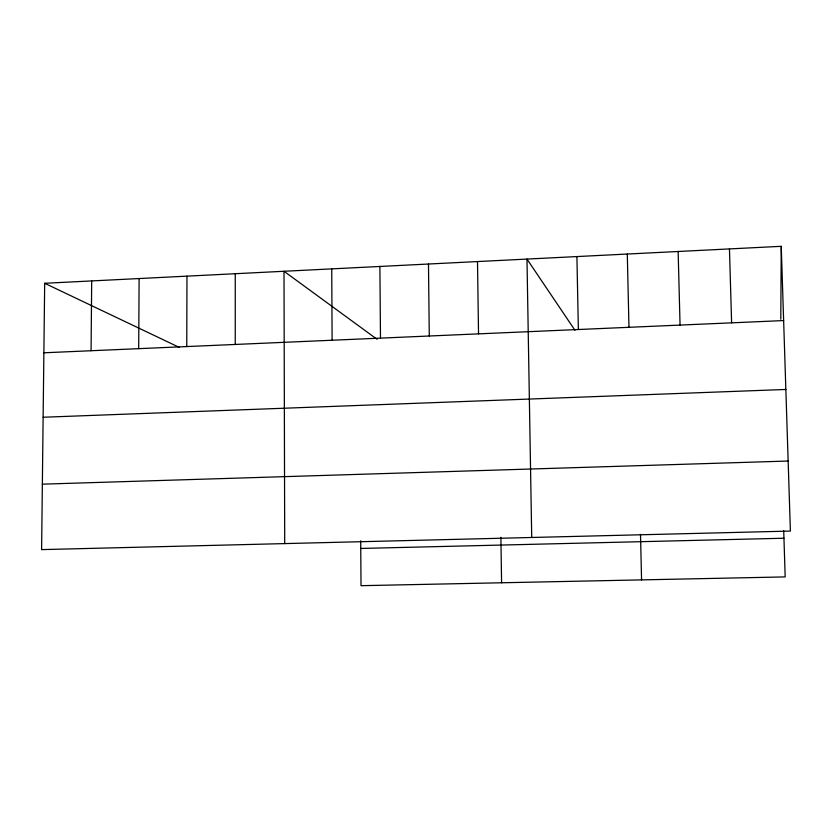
<?xml version="1.0" encoding="UTF-8"?>
<svg xmlns="http://www.w3.org/2000/svg" width="832" height="832" viewBox="0 0 832 832"><rect width="100%" height="100%" fill="white"/><g stroke="black" fill="none" stroke-linecap="round" stroke-linejoin="round"><path stroke-width="1.25" d="M235.248 344.458L235.258 273.728M186.753 346.57L186.971 276.151M138.694 348.66L139.11 278.554M780.79 319.259L781.248 246.314L44.678 283.286L41.6 549.619L790.4 531.076L781.248 246.314M91.073 350.74L91.686 280.935M43.878 352.789L783.64 320.57M43.129 417.248L785.845 389.459M42.359 484.162L788.154 461.032M360.755 548.454L783.952 538.231M44.678 283.286L179.202 347.35M377.062 339.29L284.003 271.274L284.71 543.598M574.954 330.273L526.978 259.074L531.721 537.482M783.713 530.785L785.179 576.909L361.015 585.686L360.703 540.8M729.456 248.914L731.609 322.826M678.142 251.493L680.056 325.073M640.505 534.342L641.566 579.883M627.297 254.041L628.971 327.298M576.909 256.568L578.365 329.503M500.895 537.316L501.582 582.774M477.506 261.56L478.525 333.861M428.48 264.025L429.281 336.003M379.891 266.458L380.484 338.125M331.729 268.882L332.114 340.236"/></g></svg>
